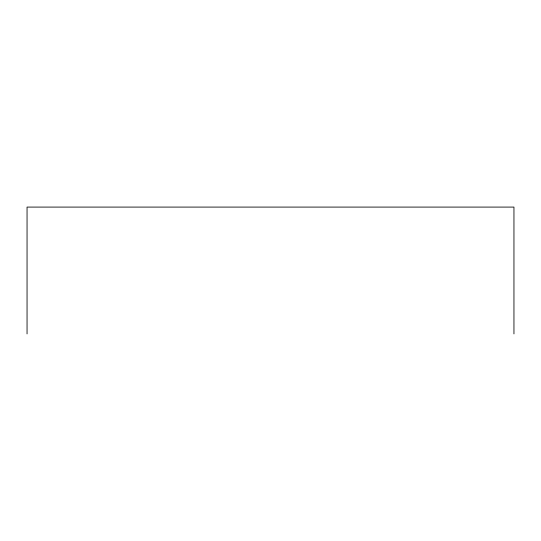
<?xml version="1.0" encoding="UTF-8"?>
<svg xmlns="http://www.w3.org/2000/svg" width="541" height="541" viewBox="0 0 541 541"><rect width="100%" height="100%" fill="white"/><g stroke="black" fill="none" stroke-linecap="round" stroke-linejoin="round"><path stroke-width="0.81" d="M513.95 333.912L513.95 207.088L27.05 207.088L27.05 333.912"/></g></svg>
